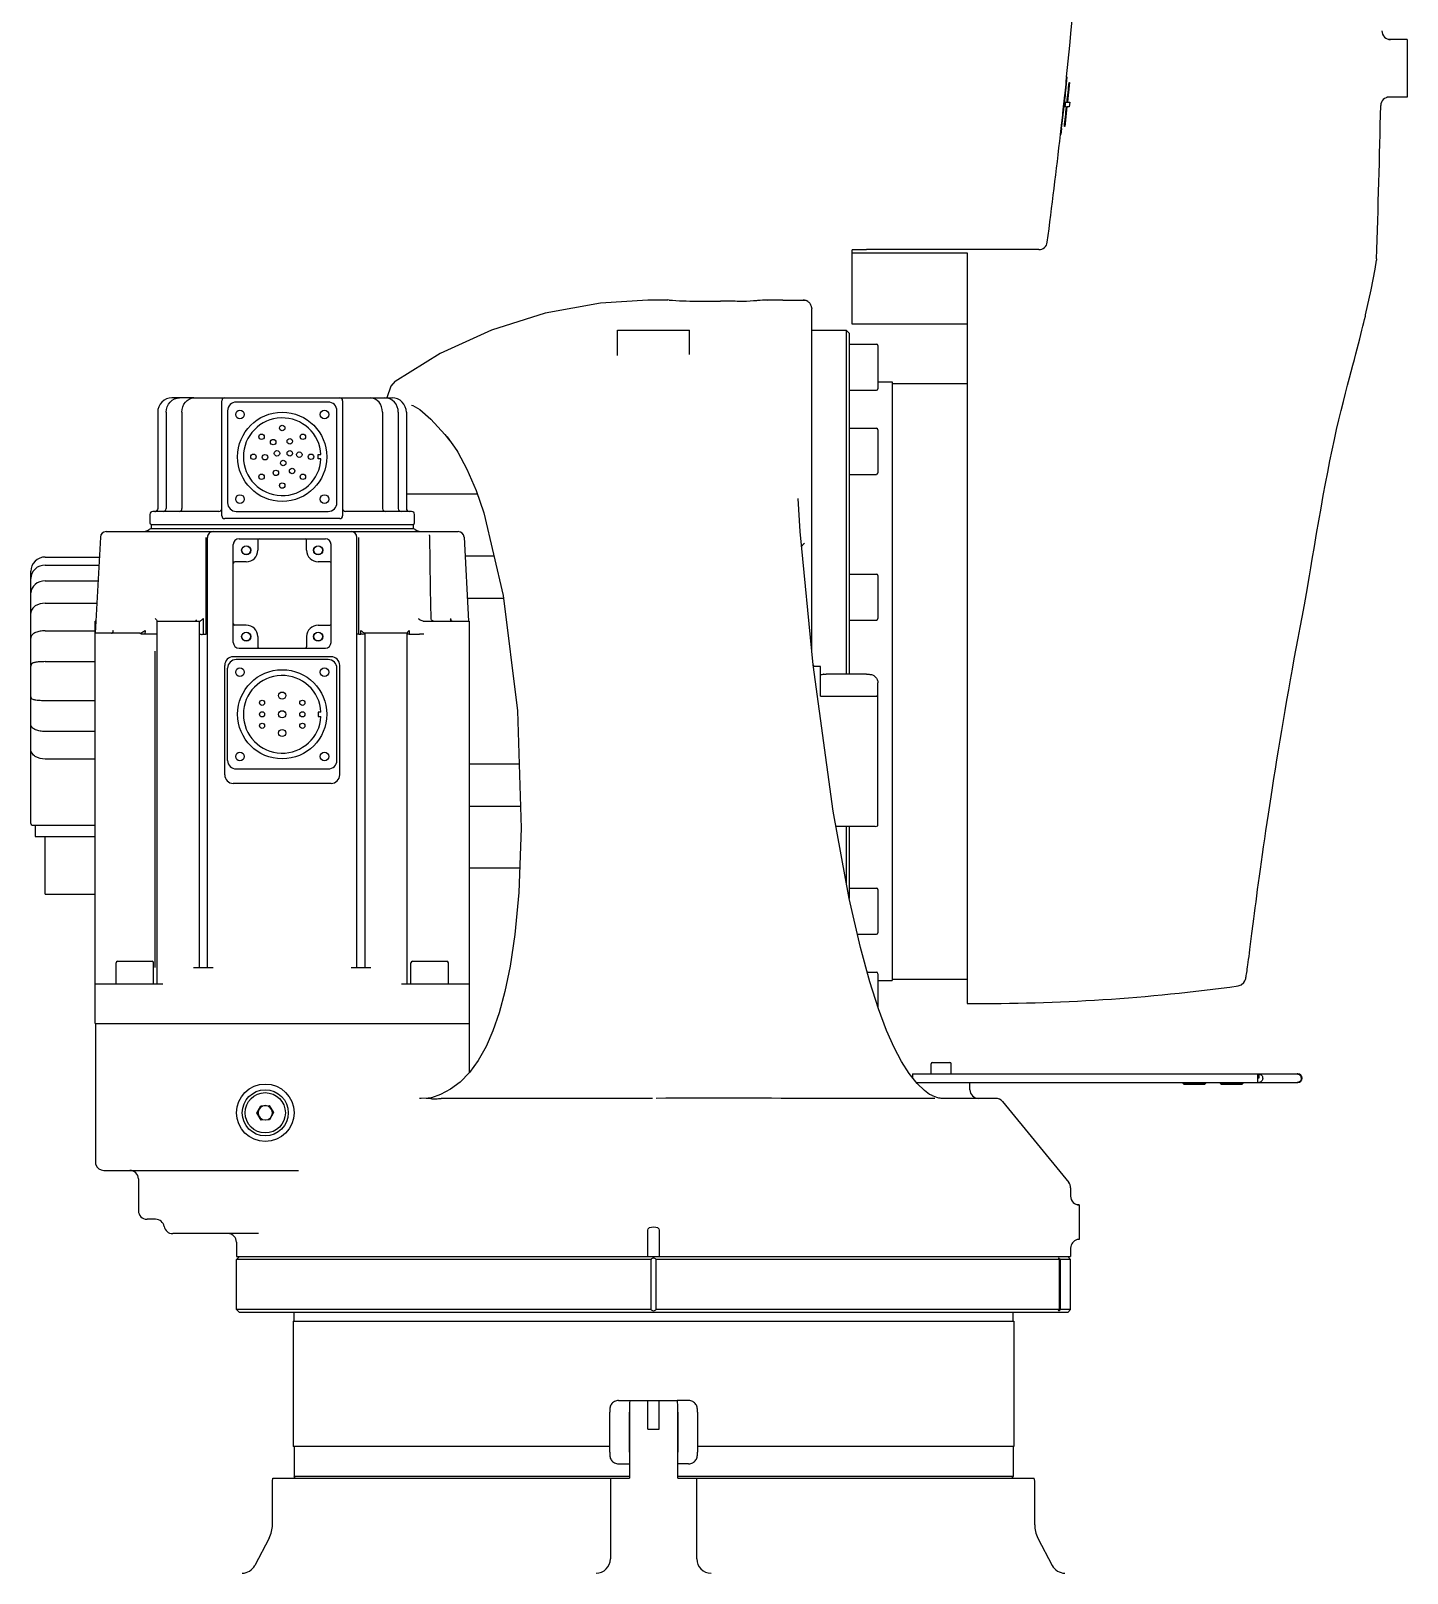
# Model space of a CAD drawing. Header units: millimetres. Extents: x 7426 to 8740, y 124 to 421.
# Drawn here: x 8097.18 to 8121.1, y 239.45 to 266.26 of the extents above; entities that cross this region are included whole.
import ezdxf

# ---------------------------------------------------------------- set-up
doc = ezdxf.new("R2010")
doc.units = ezdxf.units.MM
doc.layers.add('外形图', color=7, linetype='Continuous')

msp = doc.modelspace()

# ---------------------------------------------------------------- linework, layer by layer
at = {"layer": '外形图', "color": 0, "linetype": 'Continuous'}
for p, q in [((8121.103, 266.1046), (8120.7704, 266.1046)), ((8121.103, 266.1046), (8121.103, 265.1046)), ((8115.173, 265.3482), (8115.1747, 265.3652)), ((8115.1736, 265.3376), (8115.1743, 265.3482)), ((8115.1743, 265.3482), (8115.174, 265.3482)), ((8115.1747, 265.3652), (8115.1774, 265.3908)), ((8115.1771, 265.3482), (8115.176, 265.3356)), ((8115.181, 265.3908), (8115.1771, 265.3482)), ((8115.1774, 265.3908), (8115.182, 265.4333)), ((8115.1826, 265.412), (8115.181, 265.3908)), ((8115.182, 265.4333), (8115.1834, 265.444)), ((8115.1844, 265.4333), (8115.1826, 265.412)), ((8115.1834, 265.444), (8115.1849, 265.4546)), ((8115.1845, 265.4377), (8115.1844, 265.4333)), ((8115.1849, 265.4546), (8115.1854, 265.4546)), ((8115.2347, 265.3589), (8115.2167, 265.1886)), ((8115.2268, 265.3589), (8115.2347, 265.3589)), ((8115.1415, 265.0293), (8115.149, 265.0929)), ((8115.151, 265.0929), (8115.1472, 265.061)), ((8115.149, 265.0929), (8115.1538, 265.1354)), ((8115.1556, 265.1354), (8115.151, 265.0929)), ((8115.1538, 265.1354), (8115.1585, 265.178)), ((8115.1603, 265.178), (8115.1556, 265.1354)), ((8115.1585, 265.178), (8115.163, 265.2206)), ((8115.1648, 265.2206), (8115.1603, 265.178)), ((8115.163, 265.2206), (8115.1692, 265.2844)), ((8115.169, 265.2631), (8115.1648, 265.2206)), ((8115.1722, 265.2942), (8115.169, 265.2631)), ((8115.1692, 265.2844), (8115.1729, 265.3269)), ((8115.1733, 265.3057), (8115.1722, 265.2942)), ((8115.1729, 265.3269), (8115.1736, 265.3376)), ((8115.176, 265.3356), (8115.1733, 265.3057)), ((8115.2167, 265.1886), (8115.1985, 265.0184)), ((8121.103, 265.1046), (8120.7496, 265.1046)), ((8115.1333, 264.9446), (8115.1155, 264.7955)), ((8115.1158, 264.8061), (8115.1183, 264.8278)), ((8115.1183, 264.8278), (8115.1316, 264.9444)), ((8115.1316, 264.9444), (8115.1415, 265.0293)), ((8115.1435, 265.0291), (8115.1333, 264.9446)), ((8115.1472, 265.061), (8115.1435, 265.0291)), ((8115.1567, 264.9333), (8115.1613, 264.9759)), ((8115.1679, 264.9333), (8115.1567, 264.9333)), ((8115.1613, 264.9759), (8115.1658, 265.0184)), ((8115.1658, 265.0184), (8115.1814, 265.0184)), ((8115.1892, 264.9333), (8115.1705, 264.7631)), ((8115.2271, 264.9333), (8115.1814, 264.9333)), ((8115.1892, 265.0184), (8115.1906, 265.0184)), ((8115.1985, 265.0184), (8115.2365, 265.0184)), ((8115.2365, 265.0184), (8115.2271, 264.9333)), ((8115.0762, 264.4546), (8115.0881, 264.561)), ((8115.0934, 264.561), (8115.0874, 264.5078)), ((8115.0881, 264.561), (8115.0894, 264.5722)), ((8115.0897, 264.5724), (8115.0884, 264.561)), ((8115.0884, 264.561), (8115.0934, 264.561)), ((8115.0894, 264.5722), (8115.0924, 264.5996)), ((8115.0928, 264.5997), (8115.0897, 264.5724)), ((8115.0924, 264.5996), (8115.0941, 264.6147)), ((8115.1155, 264.7955), (8115.0928, 264.5997)), ((8115.0941, 264.6147), (8115.1037, 264.6998)), ((8115.1037, 264.6998), (8115.1145, 264.7949)), ((8115.1145, 264.7949), (8115.1158, 264.8061)), ((8115.1515, 264.5929), (8115.1438, 264.5929)), ((8115.1705, 264.7631), (8115.1515, 264.5929)), ((8115.0815, 264.4546), (8115.0762, 264.4546)), ((8115.0874, 264.5078), (8115.0815, 264.4546)), ((8111.7028, 262.4538), (8111.4528, 262.4538)), ((8111.4528, 261.1579), (8111.4528, 262.4538)), ((8114.6991, 262.4545), (8111.7028, 262.4545)), ((8111.7028, 262.4538), (8111.7028, 262.4545)), ((8111.4528, 262.3966), (8113.4528, 262.3966)), ((8113.4528, 262.3966), (8113.4528, 249.3547)), ((8120.569, 262.2874), (8120.5681, 262.2715)), ((8120.5692, 262.2917), (8120.569, 262.2874)), ((8107.9026, 261.5795), (8108.2527, 261.5795)), ((8108.2718, 261.5781), (8108.2527, 261.5795)), ((8108.7527, 261.5606), (8109.1685, 261.5606)), ((8109.9797, 261.5778), (8110.0027, 261.5795)), ((8110.0027, 261.5795), (8110.2527, 261.5795)), ((8110.2527, 261.5795), (8110.2527, 261.5787)), ((8110.2527, 261.5787), (8110.6027, 261.5787)), ((8110.7522, 261.4413), (8110.7505, 261.4545)), ((8110.7522, 261.4414), (8110.7527, 261.4288)), ((8110.7527, 255.4706), (8110.7527, 261.4288)), ((8113.4528, 261.1579), (8111.4528, 261.1579)), ((8107.3776, 261.0545), (8108.6277, 261.0545)), ((8107.3776, 260.6154), (8107.3776, 261.0545)), ((8108.6277, 260.634), (8108.6277, 261.0545)), ((8110.7527, 261.0545), (8111.3527, 261.0545)), ((8111.4028, 261.0045), (8111.3527, 261.0545)), ((8111.3527, 261.0545), (8111.3527, 255.0756)), ((8111.4028, 261.0044), (8111.4028, 255.0756)), ((8111.4028, 260.8119), (8111.8778, 260.8119)), ((8111.9028, 260.7869), (8111.9028, 260.0369)), ((8103.4327, 260.0836), (8103.3665, 259.8794)), ((8103.5135, 260.1672), (8103.4327, 260.0836)), ((8111.4028, 260.0119), (8111.8778, 260.0119)), ((8111.9028, 260.1544), (8112.1528, 260.1544)), ((8112.1528, 260.1544), (8112.1528, 249.7541)), ((8112.1528, 260.1294), (8113.4528, 260.1294)), ((8099.7557, 259.8794), (8099.6304, 259.8794)), ((8100.0115, 259.8794), (8099.7638, 259.8794)), ((8100.0123, 259.8794), (8103.3304, 259.8794)), ((8100.4971, 257.8294), (8100.4971, 259.8294)), ((8102.3472, 259.8044), (8100.7471, 259.8044)), ((8102.5972, 259.8294), (8102.5972, 257.8294)), ((8103.3386, 259.8794), (8103.4574, 259.8794)), ((8099.3825, 259.6294), (8099.3825, 257.9544)), ((8099.5291, 259.6294), (8099.5291, 257.9544)), ((8099.8036, 259.6294), (8099.8036, 257.9544)), ((8100.5971, 259.6544), (8100.5971, 258.0544)), ((8102.4972, 258.0544), (8102.4972, 259.6544)), ((8103.2907, 259.6294), (8103.2907, 257.9544)), ((8103.5652, 259.6294), (8103.5652, 257.9544)), ((8103.7057, 259.6294), (8103.7057, 257.9544)), ((8104.3768, 259.2426), (8104.463, 259.1335)), ((8104.4205, 259.195), (8104.4175, 259.199)), ((8104.4175, 259.199), (8104.5821, 258.9618)), ((8111.4028, 259.3496), (8111.8778, 259.3496)), ((8111.4028, 259.2246), (8111.4028, 259.2115)), ((8111.9028, 259.3246), (8111.9028, 258.5746)), ((8104.5806, 258.9643), (8104.5994, 258.9331)), ((8104.5994, 258.9331), (8104.5992, 258.9334)), ((8102.1722, 258.8169), (8102.1722, 258.8919)), ((8102.1722, 258.8919), (8102.2211, 258.8919)), ((8102.2211, 258.8169), (8102.1722, 258.8169)), ((8111.4028, 258.5495), (8111.8778, 258.5495)), ((8104.938, 258.2044), (8103.7057, 258.2044)), ((8110.5532, 257.5563), (8110.5151, 258.1286)), ((8099.2471, 257.8544), (8099.2471, 257.7044)), ((8100.4471, 257.9044), (8099.2971, 257.9044)), ((8100.7471, 257.9044), (8102.3472, 257.9044)), ((8103.7972, 257.9044), (8102.6472, 257.9044)), ((8103.8472, 257.7044), (8103.8472, 257.8544)), ((8105.0497, 257.8819), (8105.0497, 257.882)), ((8103.8363, 257.6044), (8099.258, 257.6044)), ((8099.2721, 257.6044), (8099.2721, 257.6794)), ((8099.2721, 257.6794), (8103.8222, 257.6794)), ((8102.5472, 257.7794), (8100.5471, 257.7794)), ((8103.8222, 257.6794), (8103.8222, 257.6044)), ((8098.3856, 257.4596), (8098.2981, 255.7893)), ((8098.4855, 257.5544), (8104.6088, 257.5544)), ((8100.218, 257.4517), (8100.2175, 255.7693)), ((8100.2471, 249.9791), (8100.2471, 257.4544)), ((8100.6971, 255.6293), (8100.6971, 257.3294)), ((8100.7971, 257.4294), (8102.2972, 257.4294)), ((8101.1221, 257.4044), (8101.1221, 257.2294)), ((8101.9722, 257.2294), (8101.9722, 257.4044)), ((8102.3972, 255.6293), (8102.3972, 257.3294)), ((8102.8472, 249.9791), (8102.8472, 257.4544)), ((8102.8766, 255.7693), (8102.8763, 257.4517)), ((8104.1095, 257.4982), (8104.1094, 257.4995)), ((8104.1121, 257.4575), (8104.1116, 257.4729)), ((8104.7087, 257.4596), (8104.7852, 255.9987)), ((8110.7748, 255.2403), (8110.5532, 257.5563)), ((8097.4273, 257.1128), (8098.3675, 257.1128)), ((8105.2279, 257.1294), (8104.726, 257.1294)), ((8097.1773, 255.2257), (8097.1773, 256.8645)), ((8097.4273, 256.9724), (8098.3601, 256.9724)), ((8100.9221, 257.0294), (8100.7221, 257.0294)), ((8102.3722, 257.0294), (8102.1722, 257.0294)), ((8111.4028, 256.8167), (8111.8778, 256.8167)), ((8111.9028, 256.7917), (8111.9028, 256.0417)), ((8119.4055, 256.7853), (8119.429, 256.9221)), ((8097.4273, 256.6978), (8098.3457, 256.6978)), ((8097.4273, 256.3079), (8098.3253, 256.3079)), ((8105.3966, 256.3943), (8104.7645, 256.3943)), ((8119.2754, 256.0664), (8119.3158, 256.2796)), ((8119.3158, 256.2794), (8119.3158, 256.2796)), ((8098.297, 249.0041), (8098.297, 255.9993)), ((8098.3091, 255.9993), (8098.297, 255.9993)), ((8099.3721, 249.6866), (8099.3721, 255.9993)), ((8099.3721, 255.9993), (8100.1071, 255.9993)), ((8100.0493, 256.0051), (8100.0408, 256.001)), ((8100.0551, 256.0115), (8100.0493, 256.0051)), ((8100.1071, 249.9791), (8100.1071, 255.9993)), ((8100.1782, 255.7693), (8100.1782, 256.0467)), ((8104.0096, 255.9993), (8104.7972, 255.9993)), ((8104.1375, 256.0301), (8104.1365, 256.0453)), ((8104.48, 256.026), (8104.4789, 256.0467)), ((8104.481, 256.0098), (8104.48, 256.026)), ((8104.7972, 255.9993), (8104.7972, 249.0041)), ((8111.4028, 256.0166), (8111.8778, 256.0166)), ((8119.2414, 255.8853), (8119.2754, 256.0664)), ((8097.4273, 255.8291), (8098.297, 255.8291)), ((8099.07, 255.7893), (8098.297, 255.7893)), ((8098.6021, 255.816), (8098.6012, 255.7999)), ((8098.6033, 255.8367), (8098.6021, 255.816)), ((8099.1615, 255.7693), (8099.088, 255.7719)), ((8099.1663, 255.8367), (8099.1615, 255.7693)), ((8099.34, 255.7693), (8099.1615, 255.7693)), ((8100.1782, 255.7693), (8100.2176, 255.7693)), ((8100.9221, 255.9293), (8100.7221, 255.9293)), ((8101.1221, 255.7293), (8101.1221, 255.5543)), ((8101.9722, 255.7293), (8101.9722, 255.5543)), ((8102.1722, 255.9293), (8102.3722, 255.9293)), ((8102.8767, 255.7693), (8102.9161, 255.7693)), ((8102.9161, 255.7693), (8102.9161, 255.8367)), ((8103.7222, 255.7893), (8102.9872, 255.7893)), ((8102.9872, 249.9791), (8102.9872, 255.7893)), ((8103.7222, 249.6866), (8103.7222, 255.7893)), ((8103.7543, 255.8367), (8103.7544, 255.7693)), ((8103.7544, 255.7693), (8103.9328, 255.7693)), ((8104.0063, 255.7719), (8103.9328, 255.7693)), ((8099.3399, 249.9791), (8099.3399, 255.4793)), ((8100.7971, 255.5293), (8102.2972, 255.5293)), ((8097.1773, 254.6906), (8097.1773, 255.218)), ((8097.4273, 255.2941), (8098.297, 255.2941)), ((8100.5471, 253.3292), (8100.5471, 255.2293)), ((8100.5971, 253.5792), (8100.5971, 255.1793)), ((8102.3972, 255.3793), (8100.6971, 255.3793)), ((8102.3472, 255.3293), (8100.7471, 255.3293)), ((8102.4972, 253.5792), (8102.4972, 255.1793)), ((8102.5472, 253.3292), (8102.5472, 255.2293)), ((8111.1227, 252.6979), (8110.7748, 255.2403)), ((8110.9027, 255.2108), (8110.7788, 255.2108)), ((8110.9027, 254.6925), (8110.9027, 255.2108)), ((8111.7028, 255.0756), (8111.0027, 255.0756)), ((8111.9028, 254.6995), (8111.9028, 254.9238)), ((8097.1773, 252.4792), (8097.1773, 254.6829)), ((8110.9027, 254.6925), (8111.8528, 254.6925)), ((8111.0027, 254.6925), (8111.7028, 254.6925)), ((8111.9028, 252.4405), (8111.9028, 254.6995)), ((8098.297, 254.6145), (8097.4273, 254.6145)), ((8102.2211, 254.4168), (8102.1722, 254.4168)), ((8102.1722, 254.4168), (8102.1722, 254.3418)), ((8102.1722, 254.3418), (8102.2211, 254.3418)), ((8098.297, 254.0795), (8097.4273, 254.0795)), ((8098.297, 253.6007), (8097.4273, 253.6007)), ((8100.7471, 253.4292), (8102.3472, 253.4292)), ((8105.6666, 253.5142), (8104.7972, 253.5142)), ((8102.3972, 253.1792), (8100.6971, 253.1792)), ((8105.6911, 252.7792), (8104.7972, 252.7792)), ((8097.2023, 252.4542), (8098.297, 252.4542)), ((8097.2523, 252.4542), (8097.2523, 252.2542)), ((8097.2523, 252.2542), (8098.297, 252.2542)), ((8097.4273, 251.2542), (8097.4273, 252.2542)), ((8111.8528, 252.4318), (8111.1716, 252.4318)), ((8111.3527, 252.4318), (8111.3527, 251.4462)), ((8111.4028, 252.4318), (8111.4028, 251.1755)), ((8105.6768, 251.7042), (8104.7972, 251.7042)), ((8097.4273, 251.2542), (8098.297, 251.2542)), ((8111.4028, 251.359), (8111.8778, 251.359)), ((8111.9028, 251.334), (8111.9028, 250.584)), ((8111.5441, 250.559), (8111.8778, 250.559)), ((8098.6838, 250.0866), (8099.2838, 250.0866)), ((8103.8105, 250.0866), (8104.4105, 250.0866)), ((8098.6588, 249.6866), (8098.6588, 250.0616)), ((8099.3088, 249.6866), (8099.3088, 250.0616)), ((8100.0071, 249.9791), (8100.3471, 249.9791)), ((8102.7472, 249.9791), (8103.0872, 249.9791)), ((8103.7855, 249.6866), (8103.7855, 250.0616)), ((8104.4355, 249.6866), (8104.4355, 250.0616)), ((8111.7149, 249.8967), (8111.8778, 249.8967)), ((8111.9028, 249.8717), (8111.9028, 249.2873)), ((8099.4721, 249.6866), (8098.297, 249.6866)), ((8104.7972, 249.6866), (8103.6222, 249.6866)), ((8111.9028, 249.7541), (8112.1528, 249.7541)), ((8112.1528, 249.7791), (8113.4528, 249.7791)), ((8098.297, 249.0041), (8098.305, 249.0041)), ((8098.305, 249.0041), (8104.7972, 249.0041)), ((8098.305, 246.5557), (8098.305, 249.0041)), ((8099.1838, 249.0041), (8103.9105, 249.0041)), ((8104.7972, 249.0041), (8104.7972, 248.1492)), ((8112.8278, 248.1291), (8112.8278, 248.3041)), ((8112.8528, 248.3291), (8113.1528, 248.3291)), ((8113.1778, 248.1291), (8113.1778, 248.3041)), ((8112.5028, 248.1291), (8119.2024, 248.1291)), ((8112.5028, 248.1291), (8112.5028, 248.0687)), ((8112.5743, 247.9791), (8119.2024, 247.9791)), ((8113.5028, 247.8541), (8113.5028, 247.9791)), ((8117.2054, 247.9791), (8117.2054, 247.9691)), ((8117.2054, 247.9691), (8117.6004, 247.9691)), ((8117.2204, 247.9541), (8117.2054, 247.9691)), ((8117.2204, 247.9541), (8117.5854, 247.9541)), ((8117.5854, 247.9541), (8117.6004, 247.9691)), ((8117.6004, 247.9791), (8117.6004, 247.9691)), ((8117.8554, 247.9791), (8117.8554, 247.9691)), ((8117.8554, 247.9691), (8118.2505, 247.9691)), ((8117.8704, 247.9541), (8117.8554, 247.9691)), ((8117.8704, 247.9541), (8118.2355, 247.9541)), ((8118.2355, 247.9541), (8118.2505, 247.9691)), ((8118.2505, 247.9791), (8118.2505, 247.9691)), ((8118.503, 248.1291), (8118.503, 247.9791)), ((8118.5241, 248.0541), (8118.503, 248.0541)), ((8118.5241, 248.1291), (8118.5241, 248.0541)), ((8103.9654, 247.7041), (8103.9346, 247.7041)), ((8104.0838, 247.7084), (8103.9645, 247.7041)), ((8104.141, 247.7041), (8104.0472, 247.7041)), ((8104.1455, 247.7158), (8104.0838, 247.7084)), ((8104.297, 247.7696), (8104.141, 247.7142)), ((8106.0026, 247.7041), (8104.308, 247.7042)), ((8107.9818, 247.7041), (8106.0026, 247.7041)), ((8112.8905, 247.7041), (8112.8295, 247.7041)), ((8112.8697, 247.7412), (8112.8528, 247.7479)), ((8112.9298, 247.7201), (8112.8697, 247.7412)), ((8112.9595, 247.7112), (8112.9298, 247.7201)), ((8113.951, 247.7041), (8113, 247.7041)), ((8101.1081, 247.451), (8101.1776, 247.5775)), ((8101.1829, 247.3276), (8101.1081, 247.451)), ((8101.1776, 247.5775), (8101.322, 247.5806)), ((8101.322, 247.5806), (8101.3968, 247.4571)), ((8101.3968, 247.4571), (8101.3272, 247.3306)), ((8114.067, 247.6492), (8115.2188, 246.2455)), ((8101.3272, 247.3306), (8101.1829, 247.3276)), ((8098.447, 246.454), (8101.8318, 246.454)), ((8099.0471, 246.304), (8099.0471, 245.754)), ((8115.2529, 246.1504), (8115.2529, 246.004)), ((8115.4029, 245.854), (8115.3648, 245.854)), ((8115.4029, 245.854), (8115.4029, 245.254)), ((8099.3471, 245.604), (8099.1971, 245.604)), ((8101.1374, 245.354), (8099.6429, 245.354)), ((8107.9026, 244.954), (8107.9026, 245.415)), ((8108.1027, 245.415), (8108.1027, 244.954)), ((8115.4029, 245.254), (8115.3648, 245.254)), ((8100.7524, 245.204), (8100.7524, 244.954)), ((8115.2529, 245.104), (8115.2529, 244.954)), ((8100.8024, 244.954), (8100.7524, 244.904)), ((8107.9594, 244.904), (8100.7524, 244.904)), ((8100.7524, 244.034), (8100.7524, 244.904)), ((8100.7525, 244.954), (8115.2528, 244.954)), ((8107.9594, 244.034), (8107.9594, 244.904)), ((8115.0572, 244.904), (8108.0459, 244.904)), ((8108.0459, 244.034), (8108.0459, 244.904)), ((8115.0572, 244.034), (8115.0572, 244.904)), ((8115.2529, 244.904), (8115.0766, 244.904)), ((8115.0766, 244.034), (8115.0766, 244.904)), ((8115.2029, 244.954), (8115.2529, 244.904)), ((8115.2529, 244.034), (8115.2529, 244.904)), ((8107.9594, 244.034), (8100.7524, 244.034)), ((8100.8024, 243.984), (8100.7524, 244.034)), ((8115.2028, 243.984), (8100.8025, 243.984)), ((8101.7525, 243.834), (8101.7525, 243.984)), ((8115.0572, 244.034), (8108.0459, 244.034)), ((8114.2528, 243.834), (8114.2528, 243.984)), ((8115.2529, 244.034), (8115.0766, 244.034)), ((8115.2029, 243.984), (8115.2529, 244.034)), ((8101.74, 243.834), (8114.2653, 243.834)), ((8101.74, 243.834), (8101.74, 241.6539)), ((8114.2653, 243.834), (8114.2653, 241.6539)), ((8107.3926, 242.4539), (8107.5923, 242.4539)), ((8107.5818, 242.3039), (8107.5818, 241.1039)), ((8107.5924, 242.4539), (8108.4129, 242.4539)), ((8107.9026, 241.9539), (8107.9026, 242.4539)), ((8108.1027, 241.9539), (8108.1027, 242.4539)), ((8108.6127, 242.4539), (8108.413, 242.4539)), ((8108.4235, 241.1039), (8108.4235, 242.3039)), ((8107.24, 241.5539), (8107.24, 242.2539)), ((8107.5818, 241.5539), (8107.5818, 242.2539)), ((8108.4235, 242.2539), (8108.4235, 241.5539)), ((8108.7653, 242.2539), (8108.7653, 241.5539)), ((8107.9026, 241.9539), (8108.1027, 241.9539)), ((8107.24, 241.6539), (8101.74, 241.6539)), ((8101.7525, 241.6539), (8101.7525, 241.1339)), ((8114.2653, 241.6539), (8108.7653, 241.6539)), ((8114.2528, 241.6539), (8114.2528, 241.1339)), ((8107.3926, 241.3539), (8107.5818, 241.3539)), ((8108.6127, 241.3539), (8108.4235, 241.3539)), ((8101.3774, 241.0539), (8101.386, 241.1039)), ((8101.3774, 240.2952), (8101.3774, 241.0539)), ((8101.386, 241.1039), (8107.037, 241.1039)), ((8107.5818, 241.1339), (8101.7525, 241.1339)), ((8101.7698, 241.1039), (8101.7525, 241.1339)), ((8107.037, 241.1039), (8107.5818, 241.1039)), ((8107.2526, 241.1039), (8107.2526, 239.7038)), ((8114.2528, 241.1339), (8108.4235, 241.1339)), ((8108.4235, 241.1039), (8108.9683, 241.1039)), ((8108.7527, 239.7038), (8108.7527, 241.1039)), ((8108.9683, 241.1039), (8114.6193, 241.1039)), ((8114.2355, 241.1039), (8114.2528, 241.1339)), ((8114.6278, 241.0539), (8114.6193, 241.1039)), ((8114.6278, 240.2952), (8114.6278, 241.0539)), ((8101.3207, 240.0639), (8101.0725, 239.5882)), ((8114.6846, 240.0639), (8114.9328, 239.5882))]:
    msp.add_line(p, q, dxfattribs=at)
for points in [[(8120.3813, 261.3217), (8120.4784, 261.7563), (8120.5484, 262.1159), (8120.5681, 262.2714)], [(8107.9027, 261.5789), (8107.0791, 261.525), (8106.116, 261.3493), (8105.1831, 261.0551), (8104.2949, 260.6476), (8103.5106, 260.1652)], [(8120.1021, 260.2246), (8120.1607, 260.4473), (8120.187, 260.5472), (8120.2119, 260.6425), (8120.2354, 260.7334), (8120.2576, 260.82), (8120.2785, 260.9023), (8120.2981, 260.9805), (8120.3166, 261.0547), (8120.3339, 261.1249)], [(8120.3339, 261.1249), (8120.3496, 261.1892), (8120.3623, 261.2421), (8120.376, 261.2994), (8120.3814, 261.3224)], [(8119.429, 256.922), (8119.4542, 257.073), (8119.491, 257.2947), (8119.5287, 257.5189), (8119.5673, 257.7428), (8119.6062, 257.9639), (8119.645, 258.1799), (8119.6834, 258.3888), (8119.7214, 258.5895), (8119.7597, 258.7839), (8119.7984, 258.9721), (8119.8376, 259.154), (8119.8772, 259.3294), (8119.917, 259.4981), (8119.9565, 259.6596), (8119.9953, 259.8136), (8120.0329, 259.9595), (8120.0686, 260.0969), (8120.1021, 260.2246)], [(8103.7923, 259.7536), (8103.7918, 259.7535), (8103.818, 259.7469), (8103.9407, 259.6771), (8104.1329, 259.5109), (8104.3768, 259.2426)], [(8104.5992, 258.9334), (8104.7576, 258.6401), (8104.9163, 258.2673), (8105.0497, 257.882)], [(8105.0497, 257.8819), (8105.3908, 256.4412), (8105.6358, 254.4398), (8105.7037, 252.4029), (8105.6607, 251.2846), (8105.5911, 250.5497), (8105.5094, 250.0001), (8105.419, 249.5602), (8105.3201, 249.193), (8105.2114, 248.8782), (8105.0909, 248.6038), (8104.9561, 248.3642), (8104.8022, 248.1543), (8104.638, 247.9863), (8104.4743, 247.8633), (8104.297, 247.7696)], [(8104.1116, 257.4729), (8104.1103, 257.4895), (8104.1095, 257.4982)], [(8104.1364, 256.0453), (8104.1256, 256.5518), (8104.1172, 257.0403), (8104.1121, 257.4575)], [(8119.3158, 256.28), (8119.3517, 256.4795), (8119.4055, 256.7853)], [(8104.1686, 256.002), (8104.1523, 256.0092), (8104.1414, 256.0199), (8104.1375, 256.0302)], [(8118.4046, 250.5718), (8118.4258, 250.7377), (8118.4372, 250.8269), (8118.4493, 250.9202), (8118.462, 251.0177), (8118.4753, 251.1192), (8118.4892, 251.2249), (8118.5039, 251.3346), (8118.5192, 251.4483), (8118.5352, 251.566), (8118.552, 251.6876), (8118.5694, 251.8132), (8118.5876, 251.9425), (8118.6066, 252.0755), (8118.6263, 252.2123), (8118.6468, 252.3526), (8118.6681, 252.4963), (8118.6901, 252.6435), (8118.7129, 252.7939), (8118.7365, 252.9475), (8118.7609, 253.1041), (8118.786, 253.2636), (8118.8119, 253.4257), (8118.8385, 253.5905), (8118.8659, 253.7577), (8118.894, 253.9271), (8118.9227, 254.0987), (8118.9522, 254.2721), (8118.9823, 254.4472), (8119.013, 254.6239), (8119.0442, 254.8019), (8119.076, 254.981), (8119.1083, 255.161), (8119.1411, 255.3417), (8119.1742, 255.5227), (8119.2077, 255.704), (8119.2414, 255.8853)], [(8110.8016, 255.2108), (8110.7847, 255.228), (8110.7743, 255.2449)], [(8112.5847, 247.966), (8112.4478, 248.1377), (8112.3141, 248.3466), (8112.1861, 248.5881), (8112.0545, 248.8827), (8111.9108, 249.2622), (8111.7611, 249.7276), (8111.5971, 250.3279), (8111.4015, 251.1809), (8111.1227, 252.6979)], [(8118.3611, 250.229), (8118.3688, 250.2894), (8118.4046, 250.5718)], [(8118.1643, 249.6594), (8118.2171, 249.677), (8118.2643, 249.7178), (8118.2835, 249.7502), (8118.2914, 249.7709), (8118.2961, 249.7874), (8118.2999, 249.8036), (8118.3035, 249.8213), (8118.3071, 249.8412), (8118.311, 249.8639), (8118.3151, 249.8897), (8118.3195, 249.9189), (8118.3242, 249.9516), (8118.3293, 249.9881), (8118.3348, 250.0283), (8118.3407, 250.0724), (8118.3471, 250.1206), (8118.3538, 250.1728), (8118.3611, 250.229)], [(8112.8005, 247.7749), (8112.7132, 247.8409), (8112.5847, 247.966)], [(8112.8528, 247.7479), (8112.8432, 247.752), (8112.8043, 247.7725), (8112.8006, 247.7749)], [(8113, 247.7041), (8112.9843, 247.7055), (8112.9595, 247.7112)]]:
    msp.add_lwpolyline(points, dxfattribs=at)
for centre, radius in [((8100.8131, 259.5884), 0.075), ((8101.5471, 258.8544), 0.775), ((8102.2812, 259.5884), 0.075), ((8101.1878, 259.202), 0.0475), ((8101.5471, 259.3544), 0.0475), ((8101.9065, 259.202), 0.0475), ((8101.3899, 259.1099), 0.0475), ((8101.4558, 258.9137), 0.0475), ((8101.6793, 259.1237), 0.0475), ((8101.6793, 258.9137), 0.0475), ((8101.8448, 258.8916), 0.0475), ((8101.0471, 258.8544), 0.0475), ((8101.2472, 258.8473), 0.0475), ((8101.5644, 258.7458), 0.0475), ((8101.7192, 258.6086), 0.0475), ((8102.0472, 258.8544), 0.0475), ((8101.1878, 258.5068), 0.0475), ((8101.4374, 258.5752), 0.0475), ((8101.5471, 258.3544), 0.0475), ((8101.9065, 258.5068), 0.0475), ((8100.8131, 258.1204), 0.075), ((8102.2812, 258.1204), 0.075), ((8100.9221, 257.2294), 0.08), ((8102.1722, 257.2294), 0.08), ((8100.9221, 257.2294), 0.075), ((8102.1722, 257.2294), 0.075), ((8100.9221, 255.7293), 0.08), ((8100.9221, 255.7293), 0.075), ((8102.1722, 255.7293), 0.08), ((8102.1722, 255.7293), 0.075), ((8100.8131, 255.1133), 0.075), ((8102.2812, 255.1133), 0.075), ((8101.5471, 254.3793), 0.775), ((8101.5471, 254.7043), 0.0625), ((8101.1971, 254.5793), 0.045), ((8101.1971, 254.3793), 0.045), ((8101.5471, 254.3793), 0.0625), ((8101.8972, 254.5793), 0.045), ((8101.8972, 254.3793), 0.045), ((8101.1971, 254.1793), 0.045), ((8101.5471, 254.0543), 0.0625), ((8101.8972, 254.1793), 0.045), ((8100.8131, 253.6452), 0.075), ((8102.2812, 253.6452), 0.075), ((8101.2524, 247.4541), 0.5), ((8101.2524, 247.4541), 0.4), ((8101.2524, 247.4541), 0.35)]:
    msp.add_circle(centre, radius, dxfattribs=at)
for centre, radius, start, end in [((8014.1087, 275.8297), 101.6062, 354.139446, 359.100875), ((8120.8148, 266.2546), 0.15, 179.23279, 269.99999), ((8116.3886, 265.3841), 1.2053, 176.64652, 177.44911), ((8014.2526, 275.9111), 101.524, 353.840765, 354.033973), ((8120.7928, 264.9546), 0.15, 90.00001, 178.8304), ((8014.2115, 275.9156), 101.5654, 353.599245, 353.792462), ((7935.9486, 268.728), 184.7327, 358.003346, 358.830531), ((8014.1928, 275.823), 101.5218, 352.507519, 353.570775), ((8114.6991, 262.6045), 0.15, 270, 352.50748), ((8108.753, 268.1931), 6.6325, 265.84003, 269.99749), ((8109.1651, 252.4126), 9.148, 87.88518, 89.97866), ((8109.1508, 251.9311), 9.6297, 87.90602, 88.17866), ((8110.603, 261.4295), 0.1492, 64.55695, 70.12715), ((8110.6031, 261.4296), 0.1491, 64.55584, 70.12936), ((8110.6024, 261.4282), 0.1507, 50.22736, 64.54134), ((8110.6024, 261.4282), 0.1506, 50.22445, 64.54348), ((8110.6025, 261.4286), 0.1503, 39.86771, 50.17258), ((8110.6026, 261.4287), 0.1502, 39.86219, 50.17522), ((8110.6025, 261.4285), 0.1504, 30.14883, 39.87891), ((8110.6026, 261.4286), 0.1502, 30.14288, 39.88401), ((8111.8778, 260.7869), 0.025, 0, 90), ((8111.8778, 260.0369), 0.025, 270, 0), ((8100.5471, 259.8294), 0.05, 90, 180), ((8100.7471, 259.6544), 0.15, 90, 180), ((8102.3472, 259.6544), 0.15, 0, 90), ((8102.5472, 259.8294), 0.05, 0, 90), ((8100.1029, 259.6294), 0.2993, 179.46616, 179.9999), ((8101.5471, 258.8544), 0.675, 3.18474, 356.81526), ((8102.9913, 259.6294), 0.2993, 0.0001, 0.53384), ((8111.8778, 259.3246), 0.025, 0, 90), ((8111.8778, 258.5746), 0.025, 270, 0), ((8099.2971, 257.8544), 0.05, 90, 180), ((8099.3329, 257.9535), 0.0492, 270.04551, 281.29351), ((8099.4791, 257.9544), 0.05, 270, 0), ((8099.7536, 257.9544), 0.05, 270, 0), ((8100.4471, 257.9544), 0.05, 270, 0), ((8100.7471, 258.0544), 0.15, 180, 270), ((8102.3472, 258.0544), 0.15, 270, 0), ((8102.6472, 257.9544), 0.05, 180, 270), ((8103.3407, 257.9544), 0.05, 180, 270), ((8103.6152, 257.9544), 0.05, 180, 270), ((8103.7557, 257.9544), 0.05, 180, 265.34116), ((8103.7972, 257.8544), 0.05, 0, 90), ((8099.1035, 257.8044), 0.25, 270, 301.78833), ((8099.3669, 257.3794), 0.25, 115.84193, 121.78833), ((8099.2721, 257.7044), 0.025, 180, 270), ((8100.5471, 257.8294), 0.05, 180, 270), ((8102.5472, 257.8294), 0.05, 270, 0), ((8103.8222, 257.7044), 0.025, 270, 0), ((8103.7274, 257.3794), 0.25, 58.21167, 64.15807), ((8103.9908, 257.8044), 0.25, 238.21167, 270), ((8098.4855, 257.4544), 0.1, 90, 177), ((8100.3471, 257.4544), 0.1, 90, 180.00001), ((8100.7971, 257.3294), 0.1, 90, 180), ((8101.1471, 257.4044), 0.025, 90, 180), ((8101.9472, 257.4044), 0.025, 0, 90), ((8102.2972, 257.3294), 0.1, 0, 90), ((8102.7472, 257.4544), 0.1, 0, 90), ((8104.6088, 257.4544), 0.1, 3, 90), ((8100.9221, 257.2294), 0.2, 270, 359.99994), ((8102.1722, 257.2294), 0.2, 180.00013, 270), ((8100.7221, 257.0043), 0.025, 90, 180), ((8102.3722, 257.0043), 0.025, 0, 90), ((8111.8778, 256.7917), 0.025, 0, 90), ((8097.4273, 256.3985), 0.2993, 90.0001, 90.53384), ((8100.036, 256.0229), 0.0223, 329.2586, 340.35302), ((8100.0349, 256.0233), 0.0234, 340.3415, 353.68388), ((8104.0095, 256.0873), 0.0879, 257.07012, 270.0369), ((8104.5125, 256.0278), 0.0371, 183.21448, 188.05041), ((8111.8778, 256.0416), 0.025, 270, 0), ((8099.0701, 255.8769), 0.0876, 269.97001, 282.74743), ((8100.7221, 255.9543), 0.025, 180, 270), ((8100.9221, 255.7293), 0.2, 0, 90), ((8102.1722, 255.7293), 0.2, 90, 180), ((8102.3722, 255.9543), 0.025, 270, 0), ((8100.7971, 255.6293), 0.1, 180, 270), ((8101.1471, 255.5543), 0.025, 180, 270), ((8101.9472, 255.5543), 0.025, 270, 0), ((8102.2972, 255.6293), 0.1, 270, 0), ((8100.6971, 255.2293), 0.15, 90, 180), ((8100.7471, 255.1793), 0.15, 90, 180), ((8102.3472, 255.1793), 0.15, 0, 90), ((8102.3972, 255.2293), 0.15, 0, 90), ((8101.5471, 254.3793), 0.675, 3.18474, 356.81526), ((8110.9748, 254.6629), 0.4123, 92.70691, 93.07835), ((8111.8527, 258.9429), 4.2504, 270.00058, 270.3487), ((8111.8552, 258.5832), 3.8907, 270.34495, 270.701), ((8100.7471, 253.5792), 0.15, 180, 270), ((8102.3472, 253.5792), 0.15, 270, 0), ((8100.6971, 253.3292), 0.15, 180, 270), ((8102.3972, 253.3292), 0.15, 270, 0), ((8097.2023, 252.4792), 0.025, 180, 270), ((8111.8778, 251.334), 0.025, 0, 90), ((8111.8778, 250.584), 0.025, 270, 0), ((8098.6838, 250.0616), 0.025, 90, 180), ((8099.2838, 250.0616), 0.025, 0, 90), ((8103.8105, 250.0616), 0.025, 90, 180), ((8104.4105, 250.0616), 0.025, 0, 90), ((8111.8778, 249.8717), 0.025, 0, 90), ((8113.7156, 281.8544), 32.501, 269.53679, 277.8674), ((8112.8528, 248.3041), 0.025, 90, 180), ((8113.1528, 248.3041), 0.025, 0, 90), ((8119.1918, 248.0673), 0.0617, 80.32457, 89.96143), ((8119.2024, 248.0541), 0.075, 270, 90), ((8113.6528, 247.8541), 0.15, 180, 270), ((8113.951, 247.5541), 0.15, 39.37149, 90), ((8101.2524, 247.4541), 0.125, 91.21135, 270.0553), ((8101.2524, 247.4541), 0.125, 271.21135, 90.0553), ((8098.447, 246.604), 0.15, 198.79691, 270), ((8098.8971, 246.304), 0.15, 0, 90), ((8115.1029, 246.1504), 0.15, 0, 39.37149), ((8115.4029, 246.004), 0.15, 180, 270), ((8099.1971, 245.754), 0.15, 180, 270), ((8099.3471, 245.454), 0.15, 9.59346, 90.00002), ((8099.6429, 245.504), 0.15, 189.59317, 270), ((8100.6024, 245.204), 0.15, 0, 90), ((8115.4029, 245.104), 0.15, 104.36746, 180), ((8109.6579, 242.3042), 2.0761, 179.08071, 180.00874), ((8106.3474, 242.3042), 2.0761, 359.99126, 0.91929), ((8100.8774, 240.2952), 0.5, 332.44719, 0), ((8115.1279, 240.2952), 0.5, 180, 207.55281), ((8107.0026, 239.7038), 0.25, 270, 0), ((8109.0027, 239.7038), 0.25, 180, 270), ((8100.8509, 239.7038), 0.25, 270, 332.44719), ((8115.1544, 239.7038), 0.25, 207.55281, 270)]:
    msp.add_arc(centre, radius, start, end, dxfattribs=at)
for centre, start_param, end_param in [((8107.5924, 242.3039), 0, 1.3447114), ((8108.4129, 242.3039), -1.3447114, 0)]:
    msp.add_ellipse(centre, major_axis=(0, 0.15), ratio=0.070425, start_param=start_param, end_param=end_param, dxfattribs=at)
for points, knots in [([(8109.8078, 261.5676), (8109.7849, 261.5666), (8109.6835, 261.5573), (8109.5815, 261.5515), (8109.5027, 261.5544)], [0, 0, 0, 0, 0.2257531, 1, 1, 1, 1]), ([(8110.0027, 261.5795), (8109.9984, 261.5788), (8109.9331, 261.5771), (8109.8685, 261.5704), (8109.8078, 261.5676)], [0, 0, 0, 0, 0.0669219, 1, 1, 1, 1]), ([(8099.6304, 259.8794), (8099.5671, 259.8794), (8099.4349, 259.8256), (8099.3825, 259.6931), (8099.3825, 259.6294)], [0, 0, 0, 0, 0.4984811, 1, 1, 1, 1]), ([(8099.5291, 259.6294), (8099.5291, 259.6924), (8099.5752, 259.822), (8099.7031, 259.8794), (8099.7638, 259.8794)], [0, 0, 0, 0, 0.5089924, 1, 1, 1, 1]), ([(8099.8036, 259.6322), (8099.8042, 259.6933), (8099.8392, 259.8152), (8099.9569, 259.8794), (8100.0123, 259.8794)], [0, 0, 0, 0, 0.5244816, 1, 1, 1, 1]), ([(8103.2907, 259.6322), (8103.2901, 259.6933), (8103.2551, 259.8152), (8103.1374, 259.8794), (8103.082, 259.8794)], [0, 0, 0, 0, 0.5244816, 1, 1, 1, 1]), ([(8103.5652, 259.6294), (8103.5652, 259.6924), (8103.5191, 259.822), (8103.3912, 259.8794), (8103.3304, 259.8794)], [0, 0, 0, 0, 0.5089924, 1, 1, 1, 1]), ([(8103.7057, 259.6294), (8103.7057, 259.6931), (8103.6531, 259.8256), (8103.5208, 259.8794), (8103.4574, 259.8794)], [0, 0, 0, 0, 0.5010034, 1, 1, 1, 1]), ([(8097.4273, 257.1128), (8097.3636, 257.1128), (8097.2311, 257.0603), (8097.1773, 256.9279), (8097.1773, 256.8645)], [0, 0, 0, 0, 0.5010034, 1, 1, 1, 1]), ([(8097.4273, 256.9724), (8097.3644, 256.9724), (8097.2348, 256.9262), (8097.1773, 256.7983), (8097.1773, 256.7376)], [0, 0, 0, 0, 0.5089924, 1, 1, 1, 1]), ([(8097.4245, 256.6978), (8097.3635, 256.6972), (8097.2415, 256.6623), (8097.1773, 256.5445), (8097.1773, 256.4891)], [0, 0, 0, 0, 0.5244816, 1, 1, 1, 1]), ([(8097.4273, 256.3079), (8097.3679, 256.3079), (8097.2781, 256.2885), (8097.1941, 256.2125), (8097.1773, 256.1608), (8097.1773, 256.1361)], [0, 0, 0, 0, 0.5383855, 0.7759343, 1, 1, 1, 1]), ([(8099.3402, 256.0467), (8099.3484, 256.0385), (8099.3595, 256.0246), (8099.372, 256.0085), (8099.3721, 256.0016)], [0, 0, 0, 0, 0.6249161, 1, 1, 1, 1]), ([(8100.1131, 255.9993), (8100.1139, 255.9993), (8100.1156, 255.9995), (8100.1172, 255.9999), (8100.1181, 256.0001)], [0, 0, 0, 0, 0.462116, 1, 1, 1, 1]), ([(8100.1181, 256.0001), (8100.1233, 256.0016), (8100.146, 256.014), (8100.1648, 256.0318), (8100.1782, 256.0467)], [0, 0, 0, 0, 0.2112661, 1, 1, 1, 1]), ([(8103.9132, 256.0467), (8103.9181, 256.0418), (8103.9404, 256.0222), (8103.9675, 256.0067), (8103.9898, 256.0016)], [0, 0, 0, 0, 0.2304358, 1, 1, 1, 1]), ([(8104.4783, 256.0137), (8104.4776, 256.0151), (8104.4765, 256.018), (8104.4759, 256.0211), (8104.4757, 256.0226)], [0, 0, 0, 0, 0.496313, 1, 1, 1, 1]), ([(8097.4273, 255.8291), (8097.3972, 255.8291), (8097.3402, 255.8248), (8097.2629, 255.8047), (8097.199, 255.7693), (8097.1773, 255.7244), (8097.1773, 255.7025)], [0, 0, 0, 0, 0.2965568, 0.5602939, 0.7841404, 1, 1, 1, 1]), ([(8098.5789, 255.7893), (8098.5864, 255.7893), (8098.6017, 255.7945), (8098.6064, 255.8093), (8098.6068, 255.8158)], [0, 0, 0, 0, 0.5353695, 1, 1, 1, 1]), ([(8099.1663, 255.8367), (8099.1614, 255.8319), (8099.139, 255.8122), (8099.1119, 255.7966), (8099.0894, 255.7915)], [0, 0, 0, 0, 0.2297871, 1, 1, 1, 1]), ([(8099.3721, 255.7719), (8099.3721, 255.7691), (8099.3548, 255.7726), (8099.3479, 255.7696), (8099.34, 255.7693)], [0, 0, 0, 0, 0.2633712, 1, 1, 1, 1]), ([(8100.1071, 255.7706), (8100.1071, 255.7685), (8100.1191, 255.7698), (8100.131, 255.7686), (8100.1544, 255.7691), (8100.17, 255.7691), (8100.1782, 255.7693)], [0, 0, 0, 0, 0.0882211, 0.3243207, 0.6552366, 1, 1, 1, 1]), ([(8100.2469, 255.7706), (8100.2465, 255.768), (8100.2316, 255.7724), (8100.2247, 255.7694), (8100.2175, 255.7693)], [0, 0, 0, 0, 0.274399, 1, 1, 1, 1]), ([(8102.8766, 255.7693), (8102.8695, 255.7694), (8102.8628, 255.7724), (8102.8477, 255.768), (8102.8473, 255.7706)], [0, 0, 0, 0, 0.7260336, 1, 1, 1, 1]), ([(8102.9761, 255.7902), (8102.9709, 255.7917), (8102.9483, 255.8041), (8102.9296, 255.8218), (8102.9161, 255.8367)], [0, 0, 0, 0, 0.2111516, 1, 1, 1, 1]), ([(8102.9872, 255.7706), (8102.9872, 255.7686), (8102.9748, 255.7718), (8102.9633, 255.7682), (8102.9398, 255.7695), (8102.9243, 255.7692), (8102.9161, 255.7693)], [0, 0, 0, 0, 0.0870729, 0.3254957, 0.6568845, 1, 1, 1, 1]), ([(8102.9812, 255.7893), (8102.9804, 255.7893), (8102.9787, 255.7895), (8102.977, 255.7899), (8102.9761, 255.7902)], [0, 0, 0, 0, 0.4610715, 1, 1, 1, 1]), ([(8103.7222, 255.7915), (8103.7222, 255.7931), (8103.7235, 255.797), (8103.7253, 255.8005), (8103.7265, 255.8026)], [0, 0, 0, 0, 0.4031335, 1, 1, 1, 1]), ([(8103.7544, 255.7693), (8103.7464, 255.7696), (8103.7395, 255.7726), (8103.7222, 255.7691), (8103.7222, 255.7719)], [0, 0, 0, 0, 0.7366034, 1, 1, 1, 1]), ([(8103.7265, 255.8026), (8103.728, 255.8052), (8103.736, 255.8175), (8103.746, 255.8285), (8103.7543, 255.8367)], [0, 0, 0, 0, 0.2056113, 1, 1, 1, 1]), ([(8097.4273, 255.2941), (8097.3981, 255.2941), (8097.3444, 255.2927), (8097.2736, 255.286), (8097.2216, 255.2768), (8097.1865, 255.2543), (8097.1773, 255.2307), (8097.1773, 255.218)], [0, 0, 0, 0, 0.3104594, 0.5694758, 0.7588315, 0.864235, 1, 1, 1, 1]), ([(8110.9027, 255.0653), (8110.9072, 255.0669), (8110.9234, 255.0719), (8110.9404, 255.0739), (8110.9527, 255.0746)], [0, 0, 0, 0, 0.2781987, 1, 1, 1, 1]), ([(8110.9553, 255.0747), (8110.9588, 255.0749), (8110.9746, 255.0754), (8110.9904, 255.0756), (8111.0027, 255.0756)], [0, 0, 0, 0, 0.2168629, 1, 1, 1, 1]), ([(8111.7028, 255.0756), (8111.7074, 255.0756), (8111.7241, 255.0755), (8111.7408, 255.0752), (8111.7528, 255.0746)], [0, 0, 0, 0, 0.2798296, 1, 1, 1, 1]), ([(8111.7528, 255.0746), (8111.761, 255.0741), (8111.779, 255.0725), (8111.816, 255.0625), (8111.8595, 255.0351), (8111.8945, 254.9844), (8111.9028, 254.9439), (8111.9028, 254.9238)], [0, 0, 0, 0, 0.1046476, 0.2311413, 0.4871651, 0.7435153, 1, 1, 1, 1]), ([(8097.4273, 254.6145), (8097.3981, 254.6145), (8097.3444, 254.6158), (8097.2736, 254.6226), (8097.2216, 254.6318), (8097.1865, 254.6543), (8097.1773, 254.6778), (8097.1773, 254.6906)], [0, 0, 0, 0, 0.3104594, 0.5694758, 0.7588315, 0.864235, 1, 1, 1, 1]), ([(8111.9028, 254.6995), (8111.9028, 254.6989), (8111.8994, 254.6984), (8111.8952, 254.6975), (8111.8863, 254.6967), (8111.8798, 254.6963), (8111.876, 254.696)], [0, 0, 0, 0, 0.0713432, 0.2620434, 0.5731313, 1, 1, 1, 1]), ([(8097.4273, 254.0795), (8097.3972, 254.0795), (8097.3402, 254.0838), (8097.2629, 254.1039), (8097.199, 254.1393), (8097.1773, 254.1842), (8097.1773, 254.2061)], [0, 0, 0, 0, 0.2965568, 0.5602939, 0.7841404, 1, 1, 1, 1]), ([(8097.4273, 253.6007), (8097.3679, 253.6007), (8097.2781, 253.6201), (8097.1941, 253.696), (8097.1773, 253.7477), (8097.1773, 253.7725)], [0, 0, 0, 0, 0.5383855, 0.7759343, 1, 1, 1, 1]), ([(8118.5241, 248.1291), (8118.5417, 248.1291), (8118.5792, 248.1113), (8118.5921, 248.073), (8118.5921, 248.0541)], [0, 0, 0, 0, 0.4826396, 1, 1, 1, 1]), ([(8118.5921, 248.0541), (8118.5921, 248.0352), (8118.5792, 247.9969), (8118.5417, 247.9791), (8118.5241, 247.9791)], [0, 0, 0, 0, 0.5173604, 1, 1, 1, 1]), ([(8119.2022, 248.1282), (8119.219, 248.1254), (8119.2516, 248.1034), (8119.2657, 248.0482), (8119.2443, 247.9953), (8119.2087, 247.9791), (8119.1919, 247.9791)], [0, 0, 0, 0, 0.2433858, 0.5027635, 0.7596979, 1, 1, 1, 1]), ([(8104.141, 247.7142), (8104.137, 247.713), (8104.127, 247.7097), (8104.1405, 247.6912), (8104.1562, 247.6953), (8104.1675, 247.6946)], [0, 0, 0, 0, 0.2321002, 0.372838, 1, 1, 1, 1]), ([(8112.8295, 247.7041), (8112.1277, 247.7038), (8110.5344, 247.7003), (8108.941, 247.7125), (8108.0494, 247.7045)], [0, 0, 0, 0, 0.4404467, 1, 1, 1, 1]), ([(8107.9026, 245.415), (8107.9026, 245.4535), (8108.0027, 245.4926), (8108.1027, 245.4535), (8108.1027, 245.415)], [0, 0, 0, 0, 0.5001388, 1, 1, 1, 1]), ([(8115.0609, 244.9175), (8115.0584, 244.9195), (8115.0546, 244.9226), (8115.0413, 244.9317), (8115.0415, 244.9276)], [0, 0, 0, 0, 0.4336438, 1, 1, 1, 1]), ([(8115.0415, 244.9276), (8115.0416, 244.9262), (8115.0459, 244.9174), (8115.052, 244.9102), (8115.0572, 244.904)], [0, 0, 0, 0, 0.1437715, 1, 1, 1, 1]), ([(8115.0609, 244.0204), (8115.0584, 244.0184), (8115.0546, 244.0153), (8115.0413, 244.0062), (8115.0415, 244.0104)], [0, 0, 0, 0, 0.4336438, 1, 1, 1, 1]), ([(8115.0415, 244.0104), (8115.0416, 244.0117), (8115.0459, 244.0206), (8115.052, 244.0277), (8115.0572, 244.034)], [0, 0, 0, 0, 0.1437715, 1, 1, 1, 1]), ([(8107.3926, 242.4539), (8107.3681, 242.4539), (8107.3183, 242.4415), (8107.2714, 242.3982), (8107.2496, 242.3545), (8107.2421, 242.3211), (8107.2403, 242.2876), (8107.24, 242.2657), (8107.24, 242.2539)], [0, 0, 0, 0, 0.2584653, 0.5167529, 0.6463281, 0.7691418, 0.8754122, 1, 1, 1, 1]), ([(8108.7653, 242.2539), (8108.7653, 242.2657), (8108.765, 242.2876), (8108.7632, 242.3211), (8108.7557, 242.3545), (8108.7339, 242.3982), (8108.687, 242.4415), (8108.6372, 242.4539), (8108.6127, 242.4539)], [0, 0, 0, 0, 0.1246026, 0.2308891, 0.3537197, 0.4833003, 0.7415298, 1, 1, 1, 1]), ([(8107.24, 241.5539), (8107.24, 241.5421), (8107.2403, 241.5202), (8107.2421, 241.4867), (8107.2496, 241.4533), (8107.2714, 241.4096), (8107.3183, 241.3663), (8107.3681, 241.3539), (8107.3926, 241.3539)], [0, 0, 0, 0, 0.1246026, 0.2308891, 0.3537197, 0.4833003, 0.7415298, 1, 1, 1, 1]), ([(8108.6127, 241.3539), (8108.6372, 241.3539), (8108.687, 241.3663), (8108.7339, 241.4096), (8108.7557, 241.4533), (8108.7632, 241.4867), (8108.765, 241.5202), (8108.7653, 241.5421), (8108.7653, 241.5539)], [0, 0, 0, 0, 0.2584653, 0.5167529, 0.6463281, 0.7691418, 0.8754122, 1, 1, 1, 1])]:
    msp.add_open_spline(points, degree=3, knots=knots, dxfattribs=at)
for points in [[(8110.6027, 261.5787), (8110.62, 261.5787), (8110.6375, 261.5757), (8110.6538, 261.5698)], [(8110.6538, 261.5698), (8110.6375, 261.5757), (8110.62, 261.5787), (8110.6027, 261.5787)], [(8110.7505, 261.4545), (8110.7475, 261.4718), (8110.7413, 261.4888), (8110.7325, 261.504)], [(8099.333, 257.9044), (8099.3395, 257.9044), (8099.3461, 257.9057), (8099.3521, 257.9082)], [(8099.3825, 257.9544), (8099.3825, 257.9333), (8099.3632, 257.9094), (8099.3425, 257.9053)], [(8110.6251, 257.3471), (8110.6061, 257.3345), (8110.5906, 257.3166), (8110.5775, 257.2979)], [(8104.4754, 256.0257), (8104.475, 256.0328), (8104.4764, 256.04), (8104.4789, 256.0467)], [(8104.5032, 255.9993), (8104.4936, 255.9993), (8104.4824, 256.0051), (8104.4783, 256.0137)], [(8098.6068, 255.8158), (8098.6072, 255.8228), (8098.6057, 255.8301), (8098.6033, 255.8367)], [(8111.8528, 252.4318), (8111.8695, 252.4318), (8111.888, 252.4324), (8111.9019, 252.4418)], [(8104.1675, 247.6946), (8104.1995, 247.6927), (8104.2316, 247.696), (8104.2633, 247.7003)], [(8104.2633, 247.7003), (8104.278, 247.7022), (8104.2929, 247.7052), (8104.3076, 247.7033)], [(8108.0026, 244.929), (8107.986, 244.929), (8107.9678, 244.9184), (8107.9594, 244.904)], [(8108.0459, 244.904), (8108.0375, 244.9184), (8108.0193, 244.929), (8108.0026, 244.929)], [(8115.0766, 244.904), (8115.0715, 244.9086), (8115.0663, 244.9132), (8115.0609, 244.9175)], [(8108.0026, 244.009), (8107.986, 244.009), (8107.9678, 244.0196), (8107.9594, 244.034)], [(8108.0459, 244.034), (8108.0375, 244.0196), (8108.0193, 244.009), (8108.0026, 244.009)], [(8115.0766, 244.034), (8115.0715, 244.0293), (8115.0663, 244.0248), (8115.0609, 244.0204)]]:
    msp.add_open_spline(points, degree=3, dxfattribs=at)

doc.saveas('drawing.dxf')
